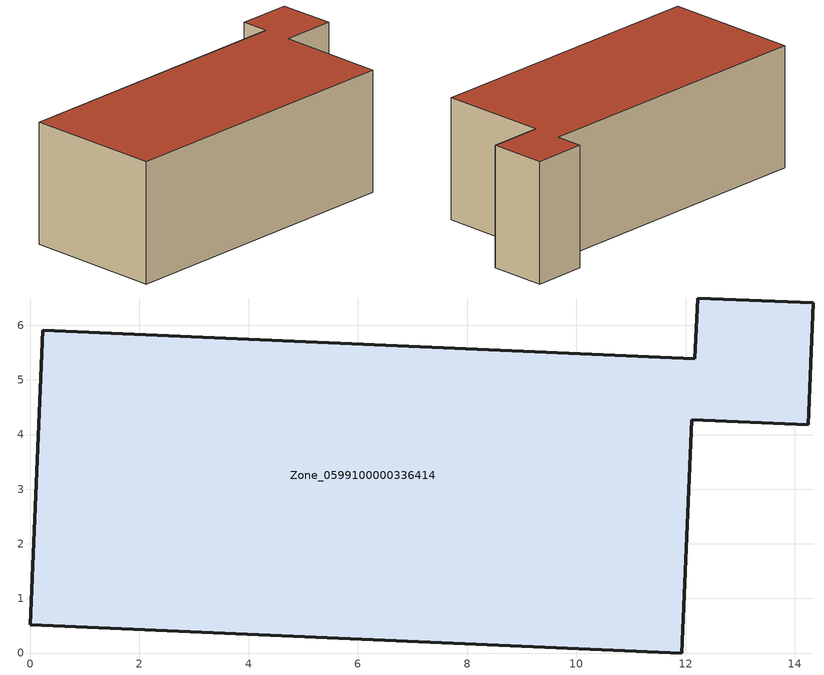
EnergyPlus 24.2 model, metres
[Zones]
Zone_0599100000336414
 floor ground (C_G): 12.22,6.5 14.34,6.41 14.25,4.18 12.11,4.27 11.93,0 0,0.52 0.23,5.91 12.17,5.39 z1.5
 wall outside (C_F): 0.23,5.91 0,0.52 11.93,0 12.11,4.27 14.25,4.18 14.34,6.41 12.22,6.5 12.17,5.39 0.23,5.91 z1.5:6.33
 roof outside (C_R): 14.25,4.18 14.34,6.41 12.22,6.5 12.17,5.39 0.23,5.91 0,0.52 11.93,0 12.11,4.27 z6.33
[BUILDING]
Pand.0599100000336414: North Axis=0; Terrain=City; Loads Convergence Tolerance Value=0.04; Temperature Convergence Tolerance Value=0.4; Solar Distribution=FullExterior; Maximum Number of Warmup Days=25; Minimum Number of Warmup Days=1
[Site:Location]
Rotterdam.The.Hague.AP_ZH_NLD Design_Conditions: Latitude=51.96; Longitude=4.45; Time Zone=1; Elevation=-4.5
[SITE:GROUNDTEMPERATURE:BUILDINGSURFACE]
18, 18, 18, 18, 18, 18, 18, 18, 18, 18, 18, 18
[MATERIAL] Thermal Absorptance=0.9; Solar Absorptance=0.7; Visible Absorptance=0.7
Name | Roughness | Thickness | Conductivity | Density | Specific Heat
G.TI.1975-1991 | MediumSmooth | 0.15 | 0.288461 | 540 | 1210
F.TI.1975-1991 | Rough | 0.3 | 0.230769 | 1920 | 840
R.TI.1975-1991 | MediumRough | 0.2 | 0.153846 | 1500 | 1000
[CONSTRUCTION]
C_G: G.TI.1975-1991
C_F: F.TI.1975-1991
C_R: R.TI.1975-1991
[ZONE]
Zone_0599100000336414: Type=1; Multiplier=1; Ceiling Height=Autocalculate; Volume=Autocalculate; Floor Area=autocalculate; Part of Total Floor Area=Yes
[ZONEINFILTRATION:DESIGNFLOWRATE]
Infil_Zone_0599100000336414: Zone or ZoneList or Space or SpaceList=Zone_0599100000336414; Schedule=AlwaysOn; Design Flow Rate Calculation Method=Flow/Area; Flow Rate per Floor Area=0.003; Constant Term Coefficient=1; Temperature Term Coefficient=0; Velocity Term Coefficient=0; Velocity Squared Term Coefficient=0
[HVACTEMPLATE:ZONE:IDEALLOADSAIRSYSTEM]
Zone_0599100000336414: Maximum Heating Supply Air Temperature=50; Minimum Cooling Supply Air Temperature=13; Maximum Heating Supply Air Humidity Ratio=0.0156; Minimum Cooling Supply Air Humidity Ratio=0.0077; Heating Limit=NoLimit; Cooling Limit=NoLimit; Dehumidification Control Type=ConstantSensibleHeatRatio; Cooling Sensible Heat Ratio=0.7; Dehumidification Setpoint=60; Humidification Control Type=None; Humidification Setpoint=30; Outdoor Air Method=None; Outdoor Air Flow Rate per Person=0.00944; Outdoor Air Flow Rate per Zone Floor Area=0; Outdoor Air Flow Rate per Zone=0; Demand Controlled Ventilation Type=None; Outdoor Air Economizer Type=NoEconomizer; Heat Recovery Type=None; Sensible Heat Recovery Effectiveness=0.7; Latent Heat Recovery Effectiveness=0.65
[ZONECONTROL:THERMOSTAT]
ThermostatControl_Zone_0599100000336414: Zone or ZoneList=Zone_0599100000336414; Control Type Schedule=DualSetpointControlType; Control 1=Thermostat_Zone_0599100000336414; Temperature Difference Between Cutout And Setpoint=0
[THERMOSTATSETPOINT:DUALSETPOINT]
Thermostat_Zone_0599100000336414: Heating Setpoint Temperature Schedule=HeatingSetpoint_Zone_0599100000336414; Cooling Setpoint Temperature Schedule=CoolingSetpoint_Zone_0599100000336414
[SCHEDULE:COMPACT]
HeatingSetpoint_Zone_0599100000336414: Through: 12/31, For: AllDays, Until: 24:00, 21
CoolingSetpoint_Zone_0599100000336414: Through: 12/31, For: AllDays, Until: 24:00, 24
DualSetpointControlType: Through: 12/31, For: AllDays, Until: 24:00, 4
AlwaysOn: Through: 12/31, For: AllDays, Until: 24:00, 1
